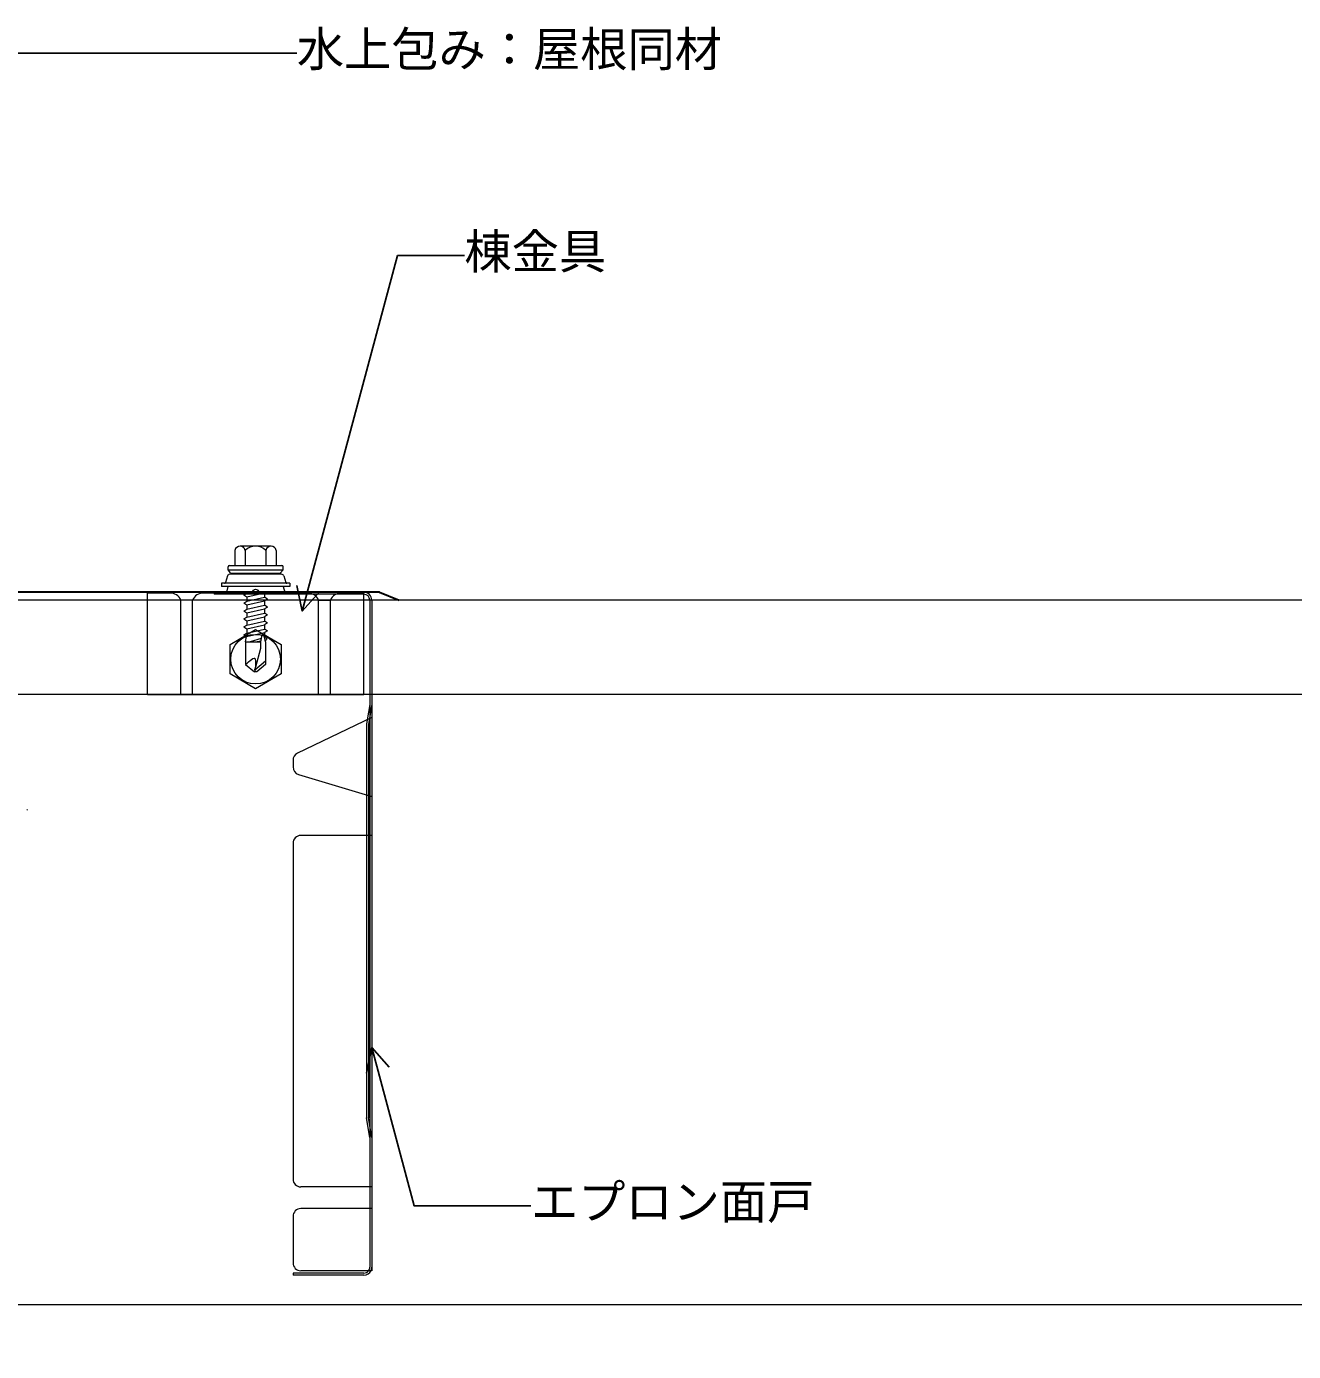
# Model space of a CAD drawing. Units: millimetres at full size, sheet at 1:3; details may follow other scales. Extents: x -1262 to 1258, y -891 to 1034.
# Drawn here: x -426.4 to -104.5, y 163.4 to 499.9 of the extents above; entities that cross this region are included whole.
import ezdxf
from ezdxf.enums import TextEntityAlignment as Align

# ---------------------------------------------------------------- set-up
doc = ezdxf.new("R2010")
doc.units = ezdxf.units.MM
doc.header["$LTSCALE"] = 3
doc.header["$PDMODE"] = 32
doc.header["$PDSIZE"] = 1.5
for name, color, linetype, lineweight in [('0-6_名称1', 5, 'Continuous', 25), ('0-B_屋根1', 6, 'Continuous', 20), ('1-1_水切1', 134, 'Continuous', 30), ('2-7_ビス1', 7, 'Continuous', 5), ('2-F_I金具', 7, 'Continuous', 5), ('3-1_面戸', 7, 'Continuous', 5)]:
    doc.layers.add(name, color=color, linetype=linetype, lineweight=lineweight)
doc.styles.add('ＭＳ ゴシック', font='')
doc.styles.get('ＭＳ ゴシック').set_extended_font_data('MS Gothic')

msp = doc.modelspace()

# ---------------------------------------------------------------- linework, layer by layer
at = {"layer": '0-6_名称1'}
for p, q in [((-356.308, 351.375), (-357.653, 357.947)), ((-356.308, 351.375), (-351.857, 356.394)), ((-338.646, 240.601), (-339.991, 234.029)), ((-338.646, 240.601), (-334.196, 235.582))]:
    msp.add_line(p, q, dxfattribs=at)
for points in [[(-468.738, 356.211), (-432.051, 493.128), (-357.672, 493.128)], [(-356.308, 351.375), (-332.098, 441.729), (-315.095, 441.729)], [(-338.646, 240.601), (-327.87, 200.381), (-298.208, 200.381)]]:
    msp.add_lwpolyline(points, dxfattribs=at)
at = {"layer": '0-B_屋根1'}
for p, q in [((965.353, 330.211), (-674.747, 330.211)), ((965.353, 175.211), (-674.747, 175.211))]:
    msp.add_line(p, q, dxfattribs=at)
msp.add_lwpolyline([(965.353, 354.211), (-674.747, 354.211), (-674.747, 175.211)], dxfattribs=at)
at = {"layer": '1-1_水切1'}
msp.add_line((-336.646, 356.211), (-331.646, 354.211), dxfattribs=at)
msp.add_lwpolyline([(-336.646, 356.211), (-701.147, 356.211), (-701.147, 115.638), (-683.147, 115.638), (-683.147, 55.436), (-681.147, 45.638)], dxfattribs=at)
at = {"layer": '2-7_ビス1'}
for p, q in [((-373.396, 366.853), (-373.396, 363.011)), ((-364.209, 367.911), (-372.084, 367.911)), ((-370.772, 366.853), (-370.772, 363.011)), ((-365.521, 366.853), (-365.521, 363.011)), ((-362.896, 366.853), (-362.896, 363.011)), ((-375.291, 360.364), (-375.831, 358.654)), ((-375.153, 361.903), (-375.153, 362.693)), ((-375.153, 361.903), (-361.14, 361.903)), ((-374.5, 361.125), (-375.153, 361.903)), ((-374.834, 363.011), (-361.459, 363.011)), ((-361.57, 360.771), (-374.723, 360.771)), ((-362.037, 361.011), (-374.256, 361.011)), ((-370.376, 361.011), (-370.376, 360.771)), ((-365.917, 361.011), (-365.917, 360.771)), ((-361.793, 361.125), (-361.14, 361.903)), ((-361.14, 361.903), (-361.14, 362.693)), ((-361.002, 360.364), (-360.462, 358.654)), ((-376.846, 358.491), (-376.846, 357.651)), ((-359.446, 358.491), (-376.846, 358.491)), ((-375.175, 357.651), (-375.535, 356.211)), ((-361.118, 357.651), (-360.758, 356.211)), ((-375.535, 356.211), (-360.758, 356.211)), ((-371.146, 355.488), (-370.376, 355.933)), ((-371.146, 355.488), (-370.376, 355.044)), ((-371.146, 353.466), (-370.376, 353.911)), ((-371.146, 353.466), (-370.376, 353.021)), ((-370.376, 355.933), (-370.376, 356.211)), ((-370.376, 355.933), (-369.15, 356.211)), ((-370.376, 355.044), (-365.917, 356.055)), ((-370.376, 355.044), (-370.376, 353.911)), ((-370.376, 353.911), (-365.917, 354.922)), ((-370.376, 353.021), (-365.917, 354.032)), ((-365.917, 356.055), (-365.646, 356.211)), ((-365.917, 356.055), (-365.917, 354.922)), ((-365.146, 354.477), (-365.917, 354.922)), ((-365.146, 354.477), (-365.917, 354.032)), ((-365.917, 354.032), (-365.917, 352.9)), ((-371.146, 351.444), (-370.376, 351.889)), ((-370.376, 353.021), (-370.376, 351.889)), ((-370.376, 351.889), (-365.917, 352.9)), ((-370.376, 349.866), (-365.917, 350.878)), ((-365.146, 352.455), (-365.917, 352.9)), ((-365.146, 352.455), (-365.917, 352.01)), ((-365.146, 350.433), (-365.917, 350.878)), ((-365.146, 350.433), (-365.917, 349.988)), ((-371.146, 349.421), (-370.376, 349.866)), ((-371.146, 347.399), (-370.376, 347.844)), ((-371.146, 347.399), (-370.376, 346.954)), ((-370.376, 347.844), (-365.917, 348.855)), ((-370.376, 346.954), (-365.917, 347.965)), ((-370.376, 346.954), (-370.376, 345.822)), ((-370.376, 345.822), (-365.917, 346.833)), ((-365.146, 348.41), (-365.917, 348.855)), ((-365.146, 348.41), (-365.917, 347.965)), ((-365.917, 347.965), (-365.917, 346.833)), ((-365.146, 346.388), (-365.917, 346.833)), ((-371.146, 345.377), (-370.376, 345.822)), ((-371.146, 345.377), (-370.46, 344.981)), ((-370.694, 343.655), (-370.46, 344.981)), ((-370.694, 343.655), (-370.694, 337.882)), ((-370.694, 343.655), (-366.891, 343.655)), ((-370.46, 344.981), (-365.917, 345.943)), ((-366.757, 344.456), (-369.522, 343.655)), ((-368.146, 343.655), (-366.859, 343.867)), ((-366.891, 343.655), (-366.891, 341.882)), ((-365.146, 346.388), (-365.917, 345.943)), ((-365.917, 345.943), (-365.917, 345.46)), ((-365.79, 344.737), (-365.917, 345.46)), ((-365.79, 344.737), (-365.855, 344.718)), ((-365.79, 344.737), (-365.413, 344.52)), ((-365.687, 344.06), (-365.671, 344.063)), ((-365.671, 344.063), (-365.413, 344.212)), ((-365.599, 343.655), (-365.671, 344.063)), ((-365.599, 343.655), (-365.599, 337.882)), ((-365.413, 344.52), (-365.413, 344.212)), ((-366.891, 341.883), (-368.145, 337.203)), ((-370.694, 337.882), (-368.465, 336.011)), ((-368.323, 336.54), (-365.599, 338.826)), ((-365.599, 337.882), (-367.828, 336.011)), ((-367.828, 336.011), (-368.465, 336.011))]:
    msp.add_line(p, q, dxfattribs=at)
for points in [[(-359.446, 358.491), (-359.446, 357.651), (-376.846, 357.651)], [(-371.146, 351.444), (-370.376, 350.999), (-370.376, 349.866)], [(-370.376, 350.999), (-365.917, 352.01), (-365.917, 350.878)], [(-371.146, 349.421), (-370.376, 348.977), (-370.376, 347.844)], [(-370.376, 348.977), (-365.917, 349.988), (-365.917, 348.855)], [(-365.599, 343.655), (-365.787, 344.47), (-365.972, 345.08), (-366.15, 345.46), (-366.318, 345.586), (-366.473, 345.448), (-366.618, 345.066), (-366.756, 344.461), (-366.891, 343.655)], [(-370.694, 337.882), (-370.326, 338.194), (-369.932, 338.533), (-369.536, 338.864), (-369.158, 339.153), (-368.822, 339.365), (-368.548, 339.467), (-368.359, 339.425), (-368.251, 339.18), (-368.186, 338.744), (-368.154, 338.208), (-368.144, 337.664), (-368.145, 337.203)], [(-368.146, 336.011), (-368.207, 336.143), (-368.262, 336.275), (-368.303, 336.407), (-368.323, 336.54), (-368.314, 336.705), (-368.275, 336.87), (-368.215, 337.037), (-368.145, 337.203)]]:
    msp.add_lwpolyline(points, dxfattribs=at)
for centre, radius, start, end in [((-372.084, 366.568), 1.343, 12.25461, 167.74538), ((-368.146, 364.126), 3.785, 46.09561, 133.90437), ((-364.209, 366.568), 1.343, 12.25461, 167.74538), ((-374.723, 360.171), 0.6, 90, 161.24339), ((-374.834, 362.693), 0.319, 90, 180), ((-374.256, 361.33), 0.319, 220, 270), ((-362.037, 361.33), 0.319, 270, 320), ((-361.57, 360.171), 0.6, 18.75661, 90), ((-361.459, 362.693), 0.319, 360, 90), ((-376.058, 358.731), 0.24, 270, 341.24339), ((-360.234, 358.731), 0.24, 198.75661, 270)]:
    msp.add_arc(centre, radius, start, end, dxfattribs=at)
at = {"layer": '2-7_ビス1', "color": 5}
msp.add_point((-368.146, 356.211), dxfattribs=at)
at = {"layer": '2-F_I金具'}
for p, q in [((-395.646, 330.211), (-395.646, 356.011)), ((-389.896, 356.011), (-395.646, 356.011)), ((-387.146, 330.211), (-387.146, 354.211)), ((-384.136, 354.211), (-387.146, 354.211)), ((-384.146, 330.211), (-384.146, 354.211)), ((-368.146, 356.011), (-381.397, 356.011)), ((-368.146, 356.011), (-354.896, 356.011)), ((-352.157, 354.211), (-349.146, 354.211)), ((-352.146, 330.211), (-352.146, 354.211)), ((-349.146, 330.211), (-349.146, 354.211)), ((-346.397, 356.011), (-340.646, 356.011)), ((-340.646, 330.211), (-340.646, 356.011)), ((-374.646, 342.964), (-368.146, 346.717)), ((-368.146, 346.717), (-361.646, 342.964)), ((-374.646, 335.458), (-374.646, 342.964)), ((-361.646, 342.964), (-361.646, 335.458)), ((-368.146, 331.706), (-374.646, 335.458)), ((-361.646, 335.458), (-368.146, 331.706)), ((-395.646, 330.211), (-340.646, 330.211)), ((-426.257, 300.839), (-426.072, 301.024))]:
    msp.add_line(p, q, dxfattribs=at)
msp.add_circle((-368.146, 339.211), 6.3, dxfattribs=at)
for centre, start, end in [((-389.896, 353.011), 23.57818, 90), ((-381.397, 353.011), 90, 156.42182), ((-354.896, 353.011), 23.57818, 90), ((-346.397, 353.011), 90, 156.42182)]:
    msp.add_arc(centre, 3, start, end, dxfattribs=at)
at = {"layer": '3-1_面戸'}
for p, q in [((-378.646, 356.211), (-378.646, 355.711)), ((-340.646, 356.211), (-378.646, 356.211)), ((-340.646, 355.711), (-378.646, 355.711)), ((-339.146, 354.211), (-339.146, 324.135)), ((-338.646, 354.211), (-338.646, 183.882)), ((-339.146, 327.711), (-339.766, 323.838)), ((-338.646, 327.711), (-339.446, 322.711)), ((-338.646, 324.374), (-357.51, 315.343)), ((-339.766, 323.838), (-339.946, 322.711)), ((-339.946, 322.711), (-339.946, 304.703)), ((-358.646, 313.539), (-358.646, 311.832)), ((-357.224, 309.918), (-338.646, 304.31)), ((-339.946, 304.703), (-339.946, 294.449)), ((-338.646, 294.449), (-356.646, 294.449)), ((-339.946, 294.449), (-339.946, 222.711)), ((-339.446, 294.927), (-339.446, 222.711)), ((-358.646, 292.449), (-358.646, 207.184)), ((-339.146, 217.711), (-339.946, 222.711)), ((-338.646, 217.711), (-339.446, 222.711)), ((-338.646, 205.184), (-356.646, 205.184)), ((-338.646, 199.663), (-356.646, 199.663)), ((-358.646, 197.663), (-358.646, 185.882)), ((-358.646, 183.273), (-358.646, 182.773)), ((-340.646, 183.273), (-358.646, 183.273)), ((-340.646, 182.773), (-358.646, 182.773)), ((-338.646, 183.882), (-356.646, 183.882))]:
    msp.add_line(p, q, dxfattribs=at)
for points in [[(-339.146, 324.135), (-339.146, 304.461), (-339.146, 294.449), (-339.146, 205.184), (-339.146, 199.853), (-339.146, 184.773)], [(-339.446, 322.711), (-339.446, 301.704), (-339.446, 294.927)]]:
    msp.add_lwpolyline(points, dxfattribs=at)
for centre, radius, start, end in [((-340.646, 354.211), 2, 0, 90), ((-340.646, 354.211), 1.5, 0, 90), ((-356.646, 313.539), 2, 115.58322, 180), ((-356.646, 311.832), 2, 180, 253.20528), ((-356.646, 292.449), 2, 90, 180), ((-356.646, 207.184), 2, 180, 270), ((-356.646, 197.663), 2, 90, 180), ((-356.646, 185.882), 2, 180, 270), ((-340.646, 184.773), 2, 270, 333.56543), ((-340.646, 184.773), 1.5, 270, 323.58942), ((-340.646, 184.773), 1.5, 323.58942, 0), ((-340.646, 184.773), 2, 333.56543, 0)]:
    msp.add_arc(centre, radius, start, end, dxfattribs=at)

# ---------------------------------------------------------------- texts
at = {"layer": '0-6_名称1', "style": 'ＭＳ ゴシック'}
for s, p in [('水上包み：屋根同材', (-357.672, 487.128)), ('棟金具', (-315.095, 435.729)), ('エプロン面戸', (-298.208, 194.381))]:
    msp.add_text(s, height=8.798, dxfattribs=at).set_placement(p, align=Align.BOTTOM_LEFT)

doc.saveas('drawing.dxf')
